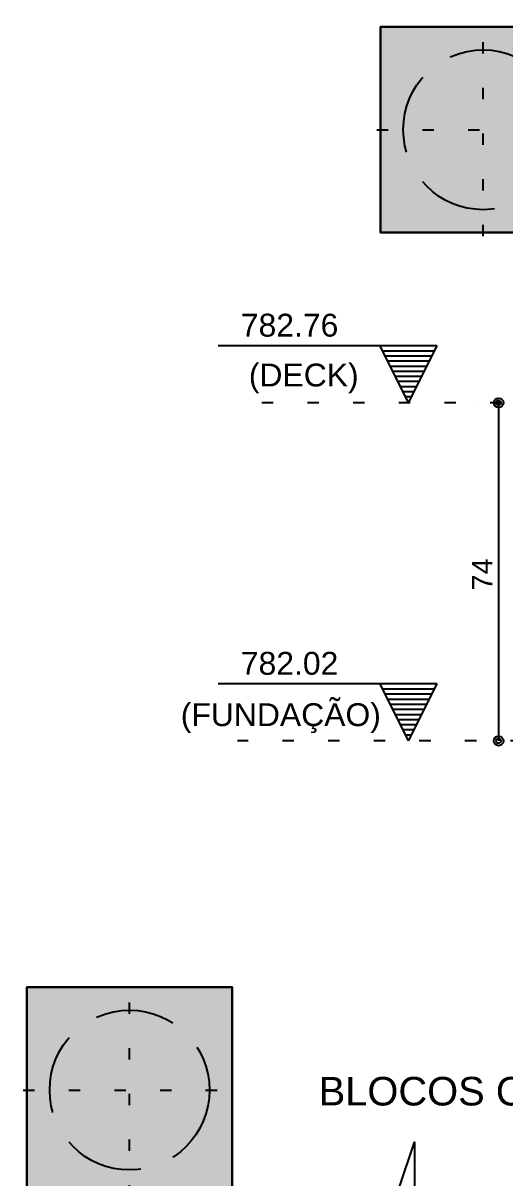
# Model space of a CAD drawing. Extents: x 0 to 119, y 0 to 84.
# Drawn here: x 52.41 to 56.64, y 33.09 to 43.2 of the extents above; entities that cross this region are included whole.
import ezdxf

# ---------------------------------------------------------------- set-up
doc = ezdxf.new("R2010")
doc.units = 0
doc.header["$MEASUREMENT"] = 0
doc.linetypes.add('ESTILO_TQS_0001', pattern=[1, 0.7, -0.3])
doc.linetypes.add('ESTILO_TQS_0002', pattern=[0.4, 0.1, -0.3])
for name, color, linetype in [('10', 252, 'CONTINUOUS'), ('18', 6, 'CONTINUOUS'), ('25', 130, 'CONTINUOUS'), ('3', 7, 'CONTINUOUS'), ('32', 250, 'CONTINUOUS'), ('50', 7, 'CONTINUOUS'), ('6', 178, 'CONTINUOUS')]:
    doc.layers.add(name, color=color, linetype=linetype)
doc.styles.add('TQS_ARIAL', font='arial.ttf')

msp = doc.modelspace()

# ---------------------------------------------------------------- linework, layer by layer
at = {"layer": '10', "color": 252, "linetype": 'ESTILO_TQS_0002'}
for p, q in [((56.443714, 41.338081), (56.443714, 43.204281)), ((55.510614, 42.271181), (57.376814, 42.271181)), ((53.344566, 32.931389), (53.344566, 34.797589)), ((52.411466, 33.864489), (54.277666, 33.864489))]:
    msp.add_line(p, q, dxfattribs=at)
at = {"layer": '10', "color": 252, "linetype": 'ESTILO_TQS_0001'}
for centre in [(56.443714, 42.271181), (53.344566, 33.864489)]:
    msp.add_circle(centre, 0.7, dxfattribs=at)
at = {"layer": '18', "color": 6, "linetype": 'Continuous'}
for points in [[(55.543714, 41.371181), (57.343714, 41.371181), (57.343714, 43.171181), (55.543714, 43.171181), (55.543714, 41.371181)], [(52.444566, 32.964489), (54.244566, 32.964489), (54.244566, 34.764489), (52.444566, 34.764489), (52.444566, 32.964489)]]:
    msp.add_lwpolyline(points, dxfattribs=at)
at = {"layer": '25', "color": 130, "linetype": 'Continuous'}
msp.add_lwpolyline([(55.543714, 43.171181), (57.343714, 43.171181), (57.343714, 41.371181), (55.543714, 41.371181), (55.543714, 43.171181)], dxfattribs=at)
for points in [[(55.543714, 43.171181), (57.343714, 43.171181), (57.343714, 41.371181)], [(55.543714, 43.171181), (57.343714, 41.371181), (55.543714, 41.371181)], [(55.543714, 43.171181), (55.543714, 41.371181), (55.543714, 43.171181)]]:
    msp.add_solid(points, dxfattribs=at)
at = {"layer": '3', "color": 7, "linetype": 'Continuous'}
for p, q in [((56.039914, 40.380598), (54.119915, 40.380598)), ((55.789914, 39.880598), (55.539914, 40.380598)), ((55.789914, 39.880598), (56.039914, 40.380598)), ((55.56221, 40.336006), (56.017619, 40.336006)), ((55.584506, 40.291415), (55.995323, 40.291415)), ((55.606802, 40.246823), (55.973028, 40.246823)), ((55.629097, 40.202232), (55.950732, 40.202232)), ((55.651393, 40.157641), (55.928436, 40.15764)), ((55.673688, 40.113049), (55.906141, 40.113049)), ((55.695984, 40.068457), (55.883845, 40.068458)), ((55.71828, 40.023865), (55.861549, 40.023866)), ((55.740576, 39.979274), (55.839253, 39.979274)), ((55.762871, 39.934683), (55.816957, 39.934683)), ((56.039914, 37.420598), (54.119915, 37.420598)), ((55.789914, 36.920598), (55.539914, 37.420598)), ((55.56221, 37.376006), (56.017619, 37.376006)), ((55.789914, 36.920598), (56.039914, 37.420598)), ((55.584506, 37.331415), (55.995323, 37.331415)), ((55.606802, 37.286823), (55.973028, 37.286823)), ((55.629097, 37.242232), (55.950732, 37.242232)), ((55.651393, 37.197641), (55.928436, 37.19764)), ((55.673688, 37.153049), (55.906141, 37.153049)), ((55.695984, 37.108457), (55.883845, 37.108458)), ((55.71828, 37.063865), (55.861549, 37.063866)), ((55.740576, 37.019274), (55.839253, 37.019274)), ((55.762871, 36.974683), (55.816957, 36.974683))]:
    msp.add_line(p, q, dxfattribs=at)
at = {"layer": '3', "color": 7, "linetype": 'ESTILO_TQS_0002'}
for p, q in [((57.003912, 39.880598), (54.289755, 39.880598)), ((58.783912, 36.920598), (54.289755, 36.920598))]:
    msp.add_line(p, q, dxfattribs=at)
at = {"layer": '32', "color": 250, "linetype": 'Continuous'}
for p, q in [((56.414889, 39.880598), (56.414889, 39.880598)), ((56.579096, 39.880598), (56.579096, 36.920598)), ((56.536834, 36.920598), (56.536834, 36.920598))]:
    msp.add_line(p, q, dxfattribs=at)
for centre, radius in [((56.579096, 39.880598), 0.041625), ((56.579096, 39.880598), 0.02075), ((56.579096, 36.920598), 0.041625), ((56.579096, 36.920598), 0.02075)]:
    msp.add_circle(centre, radius, dxfattribs=at)
at = {"layer": '50', "linetype": 'Continuous'}
msp.add_lwpolyline([(52.444566, 34.764489), (54.244566, 34.764489), (54.244566, 32.964489), (52.444566, 32.964489), (52.444566, 34.764489)], dxfattribs=at)
for points in [[(52.444566, 34.764489), (54.244566, 34.764489), (54.244566, 32.964489)], [(52.444566, 34.764489), (54.244566, 32.964489), (52.444566, 32.964489)], [(52.444566, 34.764489), (52.444566, 32.964489), (52.444566, 34.764489)]]:
    msp.add_solid(points, dxfattribs=at)
at = {"layer": '6', "color": 178, "linetype": 'Continuous'}
msp.add_lwpolyline([(55.440299, 33.008927), (55.706966, 33.008927), (55.840299, 33.408927), (55.840299, 32.608927), (55.973632, 33.008927), (56.240299, 33.008927)], dxfattribs=at)

# ---------------------------------------------------------------- texts
at = {"layer": '3', "color": 7, "linetype": 'Continuous', "style": 'TQS_ARIAL'}
for s, height, p in [('782.76', 0.2, (54.319868, 40.460105)), ('(DECK)', 0.2, (54.389994, 40.023689)), ('782.02', 0.2, (54.319868, 37.500105)), ('(FUNDAÇÃO)', 0.2, (53.793341, 37.050436)), ('BLOCOS COM HACHURA ROXA', 0.25, (55.001693, 33.729367))]:
    msp.add_text(s, height=height, dxfattribs=at).set_placement(p)
at = {"layer": '32', "color": 250, "linetype": 'Continuous', "style": 'TQS_ARIAL'}
msp.add_text('74', height=0.18, rotation=90, dxfattribs=at).set_placement((56.525096, 38.238598))

doc.saveas('drawing.dxf')
